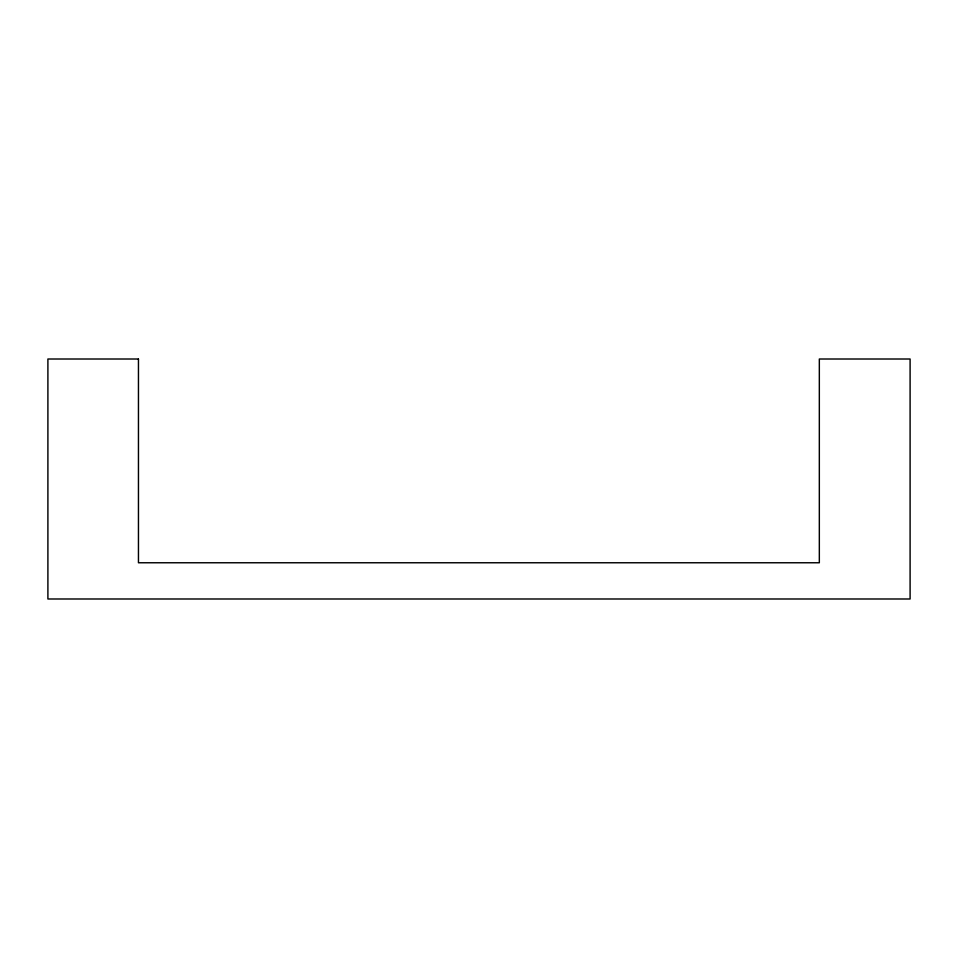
<?xml version="1.0" encoding="UTF-8"?>
<svg xmlns="http://www.w3.org/2000/svg" width="958" height="958" viewBox="0 0 958 958"><rect width="100%" height="100%" fill="white"/><g stroke="black" fill="none" stroke-linecap="round" stroke-linejoin="round"><path stroke-width="1.44" d="M138.455 359.011L47.9 359.011L47.9 598.99L910.1 598.99L910.1 359.011L819.33 359.011L819.33 562.765L138.455 562.765L138.455 359.011"/></g></svg>
